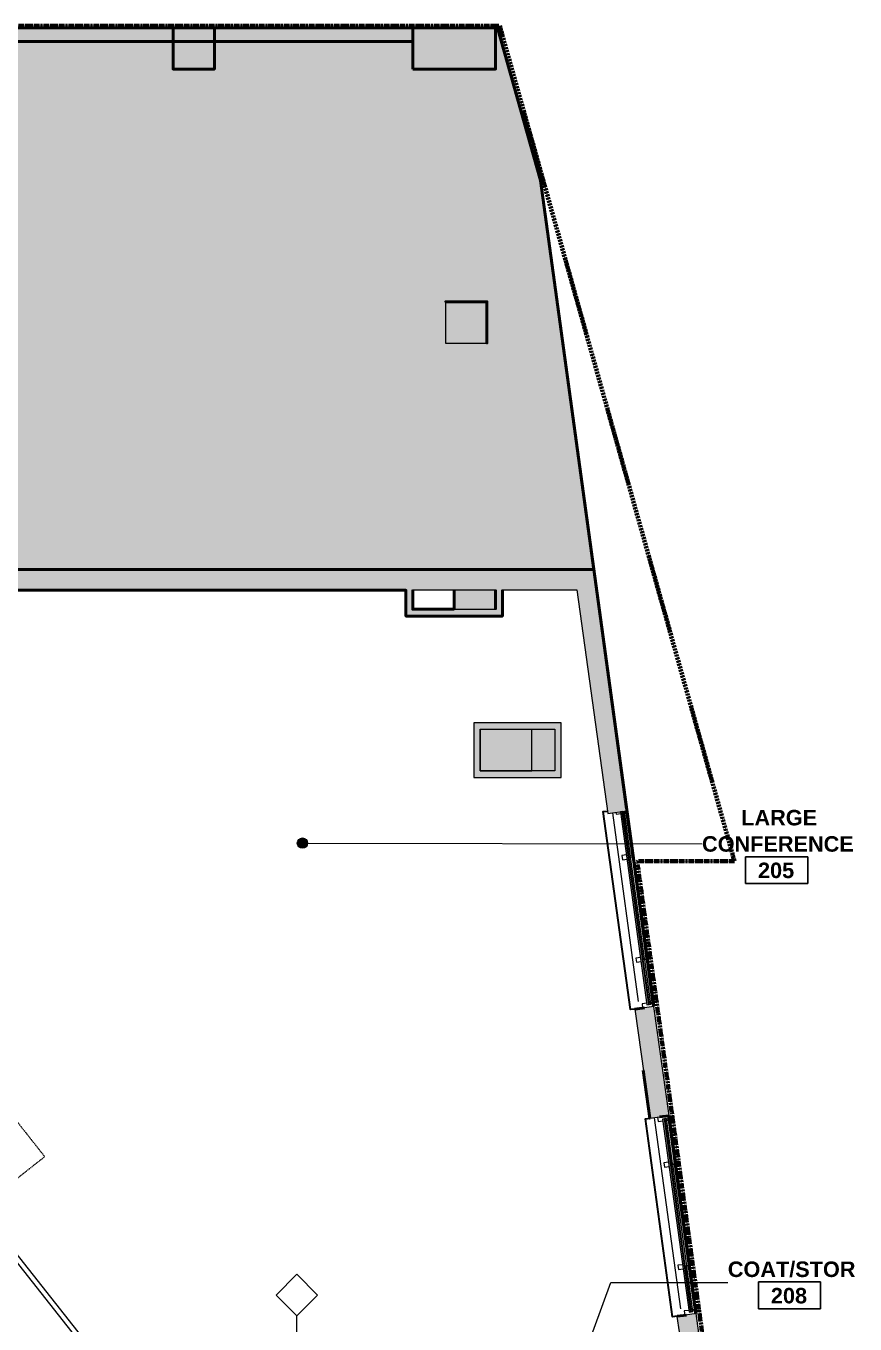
# Model space of a CAD drawing. Header units: inches. Extents: x 842 to 2283, y -57 to 1824.
# Drawn here: x 1731 to 2212, y 973 to 1726 of the extents above; entities that cross this region are included whole.
import ezdxf

# ---------------------------------------------------------------- set-up
doc = ezdxf.new("R2010")
doc.units = ezdxf.units.IN
doc.header["$MEASUREMENT"] = 0
doc.linetypes.add('Dash 1_32_', pattern=[0.0625, 0.03125, -0.03125])
doc.linetypes.add('IMPORT-Orbis_BB$0$TI_Grid_E957150$0$PROPERTY _2_', pattern=[1.546875, 1.3125, -0.046875, 0.046875, -0.046875, 0.046875, -0.046875])
for name, color, linetype, lineweight in [('A-AREA-IDEN', 2, 'Continuous', 9), ('A-DETL-GENF', 92, 'Continuous', 9), ('A-DETL-THIN', 151, 'Continuous', 9), ('A-DOOR', 31, 'Continuous', 13), ('A-GENM', 13, 'Dash 1_32_', 9), ('A-GLAZ-CURT', 52, 'Continuous', 9), ('A-WALL-IDEN', 211, 'Continuous', 9), ('A-WALL-PATT', 111, 'Continuous', 13), ('I-WALL', 2, 'Continuous', 13), ('Orbis - Background_dwg', 8, 'Continuous', 9), ('Orbis_AR$0$A-Wall-Exst', 7, 'Continuous', 9), ('Orbis_BB$0$A-Glaz-Assm', 10, 'Continuous', 20), ('Orbis_BB$0$A-Glaz-Assm-Blow', 250, 'Continuous', 13), ('Orbis_BB$0$A-Glaz-Assm-Glaz', 10, 'Continuous', 20), ('Orbis_BB$0$A-Wall-Exst', 7, 'Continuous', 9), ('Orbis_BB$0$TI_ARCH-02_E957150$0$A-Wall-Blow', 130, 'Continuous', 30), ('Orbis_BB$0$TI_Grid_E957150$0$C-Prop', 170, 'IMPORT-Orbis_BB$0$TI_Grid_E957150$0$PROPERTY _2_', 70), ('Orbis_BB$0$TI_Grid_E957150$0$S-02-COLS-CONC', 50, 'Continuous', 50), ('Orbis_BB$0$TI_Grid_E957150$0$S-02-COLS-CONC-PATT', 10, 'Continuous', 20), ('Orbis_BB$0$TI_Grid_E957150$0$S-04-COLS-CONC', 50, 'Continuous', 50), ('Orbis_BB$0$TI_Grid_E957150$0$S-05-COLS-CONC', 50, 'Continuous', 50), ('Orbis_BB$0$TI_Grid_E957150$0$S-05-COLS-CONC-PATT', 10, 'Continuous', 20), ('Orbis_BB$0$TI_Grid_E957150$0$S-06-COLS-CONC', 50, 'Continuous', 50), ('Orbis_BB$0$TI_Grid_E957150$0$S-07-COLS-CONC', 50, 'Continuous', 50), ('Orbis_BB$0$TI_Grid_E957150$0$S-08-COLS-CONC', 50, 'Continuous', 50), ('Orbis_BB$0$TI_Grid_E957150$0$S-09-COLS-CONC', 50, 'Continuous', 50), ('Orbis_BB$0$TI_Grid_E957150$0$S-11-COLS-CONC', 50, 'Continuous', 50), ('Orbis_BB$0$TI_Grid_E957150$0$S-12-COLS-CONC', 50, 'Continuous', 50), ('Orbis_BB$0$TI_Grid_E957150$0$S-12-COLS-CONC-PATT', 10, 'Continuous', 20), ('Orbis_BB$0$TI_Grid_E957150$0$S-P1-COLS-CONC', 50, 'Continuous', 50), ('Orbis_BB$0$TI_Grid_E957150$0$S-P1-COLS-CONC-PATT', 10, 'Continuous', 20), ('Orbis_BB$0$TI_Grid_E957150$0$S-P2-WALL-CONC', 50, 'Continuous', 50), ('Orbis_BB$0$TI_Grid_E957150$0$S-P4-COLS-CONC', 50, 'Continuous', 50), ('Orbis_BB$0$TI_Grid_E957150$0$S-P4-COLS-CONC-PATT', 10, 'Continuous', 20), ('S-COLS', 52, 'Continuous', 13)]:
    doc.layers.add(name, color=color, linetype=linetype, lineweight=lineweight)
doc.styles.add('Swis721 Lt BT_B', font='', dxfattribs={"height": 9})
doc.styles.get('Swis721 Lt BT_B').set_extended_font_data('Swis721 Lt BT', bold=True)

# ---------------------------------------------------------------- blocks, each defined once
blk = doc.blocks.new('Concrete-Rectangular-Column - 24 x 24-6914337-Level XX  CONSTRUCTION')
at = {"layer": 'S-COLS', "lineweight": 9}
blk.add_hatch(color=7, dxfattribs=at).paths.add_polyline_path([(-12, -12), (12, -12), (12, 12), (-12, 12)], flags=0)
at = {"layer": 'S-COLS', "color": 8, "lineweight": 20}
for p, q in [((12, 12), (-12, 12)), ((-12, 12), (-12, -12)), ((12, -12), (12, 12)), ((-12, -12), (12, -12))]:
    blk.add_line(p, q, dxfattribs=at)
blk = doc.blocks.new('Concrete-Rectangular-Column - 24 x 30-6914152-Level XX  CONSTRUCTION')
at = {"layer": 'S-COLS', "lineweight": 9}
blk.add_hatch(color=7, dxfattribs=at).paths.add_polyline_path([(12, -15), (12, 15), (-12, 15), (-12, -15)], flags=0)
at = {"layer": 'S-COLS', "color": 8, "lineweight": 20}
for p, q in [((12, 15), (-12, 15)), ((-12, 15), (-12, -15)), ((12, -15), (12, 15)), ((-12, -15), (12, -15))]:
    blk.add_line(p, q, dxfattribs=at)
blk = doc.blocks.new('Door - Glass Single - Full Rail - Long Handle-7309885-Level XX  CONSTRUCTION')
at = {"layer": 'A-DOOR', "lineweight": 20}
for p, q in [((18, -3), (18, -2)), ((18, -2), (54, -2)), ((54, -3), (18, -3)), ((54, -2), (54, -3))]:
    blk.add_line(p, q, dxfattribs=at)
at = {"layer": 'A-DOOR', "lineweight": 9}
blk.add_arc((18, -2), 36, 179.5, 0, dxfattribs=at)
at = {"layer": 'A-GENM'}
for p, q in [((-17.81, 49.31), (-29.81, 49.31)), ((-29.81, 1.5), (-29.81, 49.31)), ((-17.81, 49.31), (18, 49.31)), ((-17.81, 1.5), (-17.81, 49.31)), ((18, 1.5), (18, 49.31)), ((17.97, 1.5), (18, 1.5)), ((-35.81, -1.5), (-35.81, -61.31)), ((17.97, -1.5), (18, -1.5)), ((18, -1.5), (18, -61.31)), ((-35.81, -61.31), (18, -61.31))]:
    blk.add_line(p, q, dxfattribs=at)
blk = doc.blocks.new('System Panel - Glazed-7329273-Level XX  CONSTRUCTION')
at = {"layer": 'A-GLAZ-CURT'}
blk.add_hatch(color=7, dxfattribs=at).paths.add_polyline_path([(56.5, -1.75), (56.5, -0.75), (-56.5, -0.75), (-56.5, -1.75), (-29.36, -1.75)], flags=0)
at = {"layer": 'A-GLAZ-CURT', "color": 8, "lineweight": 20}
for p, q in [((56.5, -0.75), (-56.5, -0.75)), ((-56.5, -0.75), (-56.5, -1.75)), ((-56.5, -1.75), (56.5, -1.75)), ((56.5, -1.75), (56.5, -0.75))]:
    blk.add_line(p, q, dxfattribs=at)
blk = doc.blocks.new('Orbis - Background_dwg__U49-7347731-Level XX  CONSTRUCTION')
at = {"layer": 'Orbis_BB$0$TI_Grid_E957150$0$S-12-COLS-CONC-PATT', "lineweight": 50}
blk.add_hatch(color=50, dxfattribs=at).paths.add_polyline_path([(12702.79, 2114.1), (12702.79, 2123.71), (12731.66, 2123.71), (12731.66, 2123.79), (12702.79, 2123.79), (12702.79, 2114.1)], flags=0)
at = {"layer": 'Orbis_BB$0$TI_Grid_E957150$0$S-12-COLS-CONC'}
blk.add_line((12731.66, 2123.79), (12731.66, 2123.71), dxfattribs=at)
blk = doc.blocks.new('Orbis - Background_dwg__U52-7347734-Level XX  CONSTRUCTION')
at = {"layer": 'Orbis_BB$0$TI_Grid_E957150$0$S-12-COLS-CONC-PATT', "lineweight": 50}
blk.add_hatch(color=50, dxfattribs=at).paths.add_polyline_path([(12706.66, 2347.91), (12706.66, 2347.91), (12706.66, 2371.91), (12682.66, 2371.91), (12682.66, 2371.85), (12706.55, 2371.85), (12706.55, 2347.91)], flags=0)
at = {"layer": 'Orbis_BB$0$TI_Grid_E957150$0$S-12-COLS-CONC', "flags": 128}
for points in [[(12706.66, 2371.91), (12682.66, 2371.91), (12682.66, 2371.85)], [(12706.55, 2347.91), (12706.66, 2347.91), (12706.66, 2371.91)]]:
    blk.add_lwpolyline(points, dxfattribs=at)
blk = doc.blocks.new('Orbis - Background_dwg_Orbis_BB-7347761-Level XX  CONSTRUCTION')
at = {"layer": 'Orbis_BB$0$A-Wall-Exst'}
h = blk.add_hatch(color=256, dxfattribs=at)
h.paths.add_polyline_path([(12240.66, 2108.54), (12344.66, 2108.54), (12344.66, 2108.91), (12240.66, 2108.91), (12240.66, 2208.41), (12344.66, 2208.41), (12344.66, 2208.79), (12240.04, 2208.79), (12240.04, 2108.54), (12240.29, 2108.54)], flags=0)
h.paths.add_polyline_path([(12029.66, 2215.66), (12224.79, 2215.66), (12224.79, 2216.04), (12344.66, 2216.04), (12344.66, 2216.41), (12008.66, 2216.41), (12008.66, 2215.66), (12024.66, 2215.66)], flags=0)
h.paths.add_polyline_path([(12384.54, 2215.91), (12687.66, 2215.91), (12687.66, 2216.41), (12368.66, 2216.41), (12368.66, 2215.91), (12380.79, 2215.91)], flags=0)
h.paths.add_polyline_path([(11888.82, 2216.04), (11984.66, 2216.04), (11984.66, 2216.41), (11868.66, 2216.41), (11868.66, 2243.04), (11860.83, 2243.04), (11860.83, 2267.04), (11868.66, 2267.04), (11868.66, 2506.91), (11860.66, 2506.91), (11860.66, 2290.92), (11858.66, 2290.92), (11858.66, 2518.92), (11853.66, 2518.92), (11853.66, 2283.92), (11860.66, 2283.92), (11860.66, 2235.92), (11648.66, 2235.92), (11648.66, 2242.91), (11640.66, 2242.91), (11640.66, 2235.54), (11868.29, 2235.54), (11868.29, 2216.04), (11874.1, 2216.04)], flags=0)
h.paths.add_polyline_path([(12565.45, 2522.91), (12663.66, 2522.91), (12663.66, 2530.91), (12380.66, 2530.91), (12380.66, 2522.91), (12548.66, 2522.91)], flags=0)
h.paths.add_polyline_path([(12227.13, 2522.91), (12332.66, 2522.91), (12332.66, 2530.91), (12020.66, 2530.91), (12020.66, 2522.91), (12188.66, 2522.91)], flags=0)
h = blk.add_hatch(color=256, dxfattribs=at)
h.paths.add_polyline_path([(12825.64, 1719.65), (12825.73, 1719.67), (12823.48, 1735.4), (12825.43, 1721.14)], flags=0)
h.paths.add_polyline_path([(12822.75, 1740.71), (12822.78, 1740.71), (12822.75, 1740.75)], flags=0)
h.paths.add_polyline_path([(12801.21, 1897.99), (12801.3, 1898), (12797.38, 1925.91), (12800.49, 1903.21)], flags=0)
h.paths.add_polyline_path([(12787.64, 2077.81), (12787.68, 2077.81), (12768.69, 2216.41), (12711.66, 2216.41), (12711.66, 2215.91), (12768.73, 2215.91), (12787.64, 2077.81)], flags=0)
h.paths.add_polyline_path([(12228.66, 2096.91), (12372.66, 2096.91), (12372.66, 2097.29), (12228.66, 2097.29)], flags=0)
h.paths.add_polyline_path([(12368.66, 2102.54), (12372.66, 2102.54), (12372.66, 2128.91), (12368.66, 2128.91), (12368.66, 2127.21), (12371.6, 2127.21), (12371.6, 2103.21), (12368.66, 2103.21)], flags=0)
h.paths.add_polyline_path([(12352.66, 2130.91), (12352.79, 2130.91), (12352.79, 2191.85), (12352.66, 2191.85), (12352.66, 2169.47)], flags=0)
h.paths.add_polyline_path([(12356.66, 2130.91), (12356.66, 2188.41), (12356.54, 2188.41), (12356.54, 2130.91)], flags=0)
h.paths.add_polyline_path([(12384.54, 2188.41), (12384.66, 2188.41), (12384.66, 2204.41), (12659.66, 2204.41), (12659.66, 2189.41), (12715.66, 2189.41), (12715.66, 2204.66), (12715.54, 2204.66), (12715.49, 2189.54), (12659.79, 2189.54), (12659.79, 2204.66), (12384.54, 2204.66), (12384.54, 2188.41), (12380.79, 2188.41)], flags=0)
h.paths.add_polyline_path([(12001.66, 2189.41), (12024.66, 2189.41), (12024.66, 2189.54), (12020.79, 2189.54), (12020.79, 2189.41), (12001.66, 2189.41)], flags=0)
h.paths.add_polyline_path([(11984.66, 2189.41), (11997.66, 2189.41), (11997.66, 2189.54), (11968.79, 2189.54), (11968.79, 2204.79), (11862.17, 2204.79), (11862.17, 2204.41), (11968.66, 2204.41), (11968.66, 2189.41), (11973.4, 2189.41)], flags=0)
h.paths.add_polyline_path([(12372.83, 2192.16), (12380.79, 2192.16), (12380.79, 2204.66), (12380.66, 2204.66), (12380.66, 2192.41), (12368.66, 2192.41), (12368.66, 2192.16)], flags=0)
h.paths.add_polyline_path([(12663.54, 2193.29), (12687.66, 2193.29), (12687.66, 2193.41), (12663.66, 2193.41), (12663.66, 2204.66), (12663.54, 2204.66), (12663.54, 2193.29)], flags=0)
h.paths.add_polyline_path([(12711.66, 2193.29), (12711.79, 2193.29), (12711.79, 2204.66), (12711.66, 2204.66), (12711.66, 2193.41)], flags=0)
h.paths.add_polyline_path([(11974.14, 2193.29), (11984.66, 2193.29), (11984.66, 2193.41), (11972.66, 2193.41), (11972.66, 2204.79), (11972.54, 2204.79), (11972.54, 2193.29), (11973.4, 2193.29)], flags=0)
h.paths.add_polyline_path([(11859.17, 2204.41), (11859.17, 2204.79), (11857.04, 2204.79), (11857.04, 2204.41)], flags=0)
h.paths.add_polyline_path([(11645.35, 2223.92), (11648.79, 2223.92), (11648.79, 2224.29), (11640.58, 2224.29), (11640.58, 2223.92), (11640.66, 2223.92)], flags=0)
h.paths.add_polyline_path([(11636.66, 2223.92), (11636.83, 2223.92), (11636.83, 2224.29), (11636.66, 2224.29)], flags=0)
h.paths.add_polyline_path([(11636.83, 2235.54), (11636.84, 2239.09), (11640.58, 2239.09), (11640.58, 2235.54), (11640.66, 2235.54), (11640.66, 2242.91), (11624.66, 2242.91), (11624.66, 2244.31), (11622.05, 2244.31), (11622.05, 2274.31), (11624.66, 2274.31), (11624.66, 2274.91), (11640.66, 2274.91), (11640.66, 2284.42), (11636.66, 2284.42), (11636.66, 2278.91), (11620.66, 2278.91), (11620.66, 2238.91), (11636.66, 2238.91), (11636.66, 2235.54)], flags=0)
blk.add_hatch(color=256, dxfattribs=at).paths.add_polyline_path([(12702.79, 2099.54), (12746.04, 2099.54), (12746.04, 2123.79), (12731.66, 2123.79), (12731.66, 2123.71), (12732.79, 2123.71), (12732.79, 2099.71), (12702.79, 2099.71), (12702.79, 2100.91)], flags=0)
at = {"layer": 'Orbis_BB$0$TI_Grid_E957150$0$S-02-COLS-CONC-PATT', "lineweight": 9}
blk.add_hatch(color=7, dxfattribs=at).paths.add_polyline_path([(12706.55, 2506.91), (12711.66, 2506.91), (12711.66, 2530.91), (12663.66, 2530.91), (12663.66, 2506.91), (12682.55, 2506.91)], flags=0)
at = {"layer": 'Orbis_BB$0$TI_Grid_E957150$0$S-05-COLS-CONC-PATT', "lineweight": 9}
blk.add_hatch(color=7, dxfattribs=at).paths.add_polyline_path([(12682.66, 2371.85), (12682.66, 2371.85), (12682.66, 2371.91)], flags=0)
at = {"layer": 'Orbis_BB$0$TI_Grid_E957150$0$S-P1-COLS-CONC-PATT', "lineweight": 9}
h = blk.add_hatch(color=7, dxfattribs=at)
h.paths.add_polyline_path([(12695.83, 2193.29), (12711.66, 2193.29), (12711.66, 2204.66), (12687.66, 2204.66), (12687.66, 2193.29)], flags=0)
h.paths.add_polyline_path([(12711.66, 2215.91), (12711.66, 2216.41), (12687.66, 2216.41), (12687.66, 2215.91)], flags=0)
at = {"layer": 'Orbis_BB$0$TI_Grid_E957150$0$S-P4-COLS-CONC-PATT', "lineweight": 9}
for points in [[(12380.66, 2518.92), (12524.66, 2518.92), (12524.66, 2522.91), (12380.66, 2522.91)], [(12524.66, 2506.91), (12548.66, 2506.91), (12548.66, 2522.91), (12524.66, 2522.91), (12524.66, 2518.91)], [(12591.93, 2518.91), (12591.93, 2522.91), (12548.66, 2522.91), (12548.66, 2518.91), (12565.45, 2518.91)], [(12663.66, 2518.91), (12663.66, 2522.91), (12591.93, 2522.91), (12591.93, 2518.91), (12655.68, 2518.91)]]:
    blk.add_hatch(color=7, dxfattribs=at).paths.add_polyline_path(points, flags=0)
at = {"layer": 'Orbis_BB$0$A-Glaz-Assm'}
for p, q in [((12787.59, 2050.8), (12784.87, 2050.43)), ((12795.73, 1991.36), (12793.01, 1990.98)), ((12796.98, 1962), (12797.97, 1962.14)), ((12812.02, 1872.47), (12809.3, 1872.09)), ((12820.16, 1813.02), (12817.44, 1812.65)), ((12821.41, 1783.67), (12822.4, 1783.81))]:
    blk.add_line(p, q, dxfattribs=at)
at = {"layer": 'Orbis_BB$0$A-Glaz-Assm', "flags": 128}
for points in [[(12781.44, 2075.45), (12781.58, 2074.45), (12784.3, 2074.83)], [(12785.29, 2074.96), (12785.54, 2075), (12785.4, 2075.99)], [(12786.39, 2076.12), (12786.53, 2075.13), (12787.52, 2075.27), (12787.38, 2076.26)], [(12784.87, 2050.43), (12785.21, 2047.95), (12787.93, 2048.33)], [(12788.92, 2048.46), (12789.17, 2048.5), (12789.03, 2049.49), (12791.01, 2049.76), (12790.95, 2050.25), (12788.97, 2049.98), (12788.83, 2050.97), (12788.58, 2050.94)], [(12793.01, 1990.98), (12793.35, 1988.51), (12796.07, 1988.88)], [(12797.06, 1989.02), (12797.31, 1989.05), (12797.18, 1990.04), (12799.16, 1990.31), (12799.09, 1990.81), (12797.11, 1990.54), (12796.97, 1991.53), (12796.72, 1991.49)], [(12799.36, 1964.85), (12796.64, 1964.48), (12796.98, 1962)], [(12802.92, 1962.84), (12802.58, 1965.3), (12801.59, 1965.16), (12801.73, 1964.17), (12800.74, 1964.03), (12800.6, 1965.02), (12800.36, 1964.99)], [(12805.67, 1898.59), (12806, 1896.12), (12808.73, 1896.49)], [(12809.72, 1896.63), (12809.97, 1896.66), (12809.83, 1897.65), (12810.82, 1897.79), (12810.96, 1896.8), (12811.95, 1896.93), (12811.61, 1899.41), (12806.77, 1898.75)], [(12809.3, 1872.09), (12809.63, 1869.62), (12812.36, 1869.99)], [(12813.35, 1870.13), (12813.6, 1870.16), (12813.46, 1871.15), (12815.44, 1871.42), (12815.38, 1871.92), (12813.39, 1871.65), (12813.26, 1872.64), (12813.01, 1872.6)], [(12817.44, 1812.65), (12817.78, 1810.17), (12820.5, 1810.55)], [(12821.49, 1810.68), (12821.74, 1810.72), (12821.6, 1811.71), (12823.59, 1811.98), (12823.52, 1812.47), (12821.54, 1812.2), (12821.4, 1813.19), (12821.15, 1813.16)], [(12823.79, 1786.52), (12821.07, 1786.15), (12821.41, 1783.67)], [(12827.35, 1784.5), (12827.01, 1786.96), (12826.02, 1786.83), (12826.16, 1785.83), (12825.17, 1785.7), (12825.03, 1786.69), (12824.78, 1786.66)]]:
    blk.add_lwpolyline(points, dxfattribs=at)
at = {"layer": 'Orbis_BB$0$A-Glaz-Assm-Blow'}
for p, q in [((12779.46, 2075.17), (12794.45, 1965.7)), ((12790.95, 2050.25), (12787.52, 2075.27)), ((12799.09, 1990.81), (12791.01, 2049.76)), ((12802.58, 1965.3), (12799.16, 1990.31)), ((12803.68, 1898.31), (12818.88, 1787.36)), ((12815.38, 1871.92), (12811.95, 1896.93)), ((12823.52, 1812.47), (12815.44, 1871.42)), ((12827.01, 1786.96), (12823.59, 1811.98))]:
    blk.add_line(p, q, dxfattribs=at)
at = {"layer": 'Orbis_BB$0$A-Glaz-Assm-Glaz', "flags": 128}
blk.add_lwpolyline([(12785.4, 2075.99), (12788.97, 2049.98), (12789.96, 2050.12), (12786.39, 2076.12)], dxfattribs=at)
for points in [[(12789.03, 2049.49), (12797.11, 1990.54), (12798.1, 1990.67), (12790.02, 2049.62)], [(12797.18, 1990.04), (12800.74, 1964.03), (12801.73, 1964.17), (12798.17, 1990.18)], [(12809.83, 1897.65), (12813.39, 1871.65), (12814.38, 1871.78), (12810.82, 1897.79)], [(12813.46, 1871.15), (12821.54, 1812.2), (12822.53, 1812.34), (12814.45, 1871.29)], [(12821.6, 1811.71), (12825.17, 1785.7), (12826.16, 1785.83), (12822.6, 1811.84)]]:
    blk.add_lwpolyline(points, close=True, dxfattribs=at)
at = {"layer": 'Orbis_BB$0$A-Wall-Exst', "color": 50, "lineweight": 50}
for p, q in [((12573.66, 2204.41), (12569.66, 2204.41)), ((12711.66, 2204.66), (12711.66, 2193.29)), ((12797.97, 1962.14), (12792.52, 1961.39)), ((12806.77, 1898.75), (12812.1, 1899.48)), ((12822.4, 1783.81), (12816.95, 1783.06))]:
    blk.add_line(p, q, dxfattribs=at)
at = {"layer": 'Orbis_BB$0$A-Wall-Exst', "color": 50, "lineweight": 50, "flags": 128}
blk.add_lwpolyline([(12380.66, 2530.91), (12380.66, 2522.91), (12663.66, 2522.91), (12663.66, 2530.91)], close=True, dxfattribs=at)
for points in [[(12687.66, 2215.91), (12687.66, 2216.41), (12368.66, 2216.41)], [(12787.68, 2077.81), (12768.69, 2216.41), (12715.66, 2216.41), (12711.66, 2216.41), (12711.66, 2215.91)], [(12376.58, 2188.41), (12384.66, 2188.41), (12384.66, 2204.41), (12659.66, 2204.41), (12659.66, 2189.41), (12687.66, 2189.41), (12715.66, 2189.41), (12715.66, 2204.66)], [(12687.66, 2193.29), (12687.66, 2193.41), (12663.66, 2193.41), (12663.66, 2204.66)], [(12797.38, 1925.91), (12801.21, 1897.99), (12801.3, 1898)]]:
    blk.add_lwpolyline(points, dxfattribs=at)
at = {"layer": 'Orbis_BB$0$TI_ARCH-02_E957150$0$A-Wall-Blow'}
for p, q in [((12803.42, 1962.91), (12783.22, 2110.37)), ((12827.85, 1784.57), (12812.1, 1899.5))]:
    blk.add_line(p, q, dxfattribs=at)
at = {"layer": 'Orbis_BB$0$TI_ARCH-02_E957150$0$A-Wall-Blow', "flags": 128}
for points in [[(12792.52, 1961.39), (12789.92, 1961.04), (12774.18, 2075.96), (12776.5, 2076.28)], [(12816.95, 1783.06), (12814.35, 1782.7), (12798.61, 1897.63), (12801.21, 1897.99)]]:
    blk.add_lwpolyline(points, dxfattribs=at)
at = {"layer": 'Orbis_BB$0$TI_Grid_E957150$0$C-Prop', "flags": 128}
for points in [[(11550.5, 2531.92), (12714.12, 2531.92), (12850.26, 2047.16)], [(12850.26, 2047.16), (12794.32, 2047.16), (12793.88, 2046.62), (12888.38, 1360.4), (12888.38, 796.17), (11550.5, 796.17)]]:
    blk.add_lwpolyline(points, dxfattribs=at)
at = {"layer": 'Orbis_BB$0$TI_Grid_E957150$0$S-02-COLS-CONC'}
for p, q in [((12687.66, 2193.29), (12687.66, 2204.66)), ((12711.66, 2204.66), (12711.66, 2193.29)), ((12731.66, 2123.71), (12731.66, 2123.79))]:
    blk.add_line(p, q, dxfattribs=at)
at = {"layer": 'Orbis_BB$0$TI_Grid_E957150$0$S-02-COLS-CONC', "flags": 128}
blk.add_lwpolyline([(12663.66, 2506.91), (12663.66, 2530.91), (12711.66, 2530.91), (12711.66, 2506.91)], close=True, dxfattribs=at)
blk.add_lwpolyline([(12687.66, 2215.91), (12687.66, 2216.41), (12711.66, 2216.41), (12711.66, 2215.91)], dxfattribs=at)
at = {"layer": 'Orbis_BB$0$TI_Grid_E957150$0$S-04-COLS-CONC'}
blk.add_line((12731.66, 2123.71), (12731.66, 2123.79), dxfattribs=at)
at = {"layer": 'Orbis_BB$0$TI_Grid_E957150$0$S-04-COLS-CONC', "flags": 128}
for points in [[(12706.66, 2371.91), (12682.66, 2371.91), (12682.66, 2371.85)], [(12706.55, 2347.91), (12706.66, 2347.91), (12706.66, 2371.91)]]:
    blk.add_lwpolyline(points, dxfattribs=at)
at = {"layer": 'Orbis_BB$0$TI_Grid_E957150$0$S-05-COLS-CONC'}
for p, q in [((12706.66, 2347.91), (12706.55, 2347.91)), ((12731.66, 2123.79), (12731.66, 2123.71))]:
    blk.add_line(p, q, dxfattribs=at)
at = {"layer": 'Orbis_BB$0$TI_Grid_E957150$0$S-05-COLS-CONC', "flags": 128}
blk.add_lwpolyline([(12682.66, 2371.85), (12682.66, 2371.91), (12706.66, 2371.91), (12706.66, 2347.91)], dxfattribs=at)
at = {"layer": 'Orbis_BB$0$TI_Grid_E957150$0$S-06-COLS-CONC'}
blk.add_line((12731.66, 2123.71), (12731.66, 2123.79), dxfattribs=at)
at = {"layer": 'Orbis_BB$0$TI_Grid_E957150$0$S-06-COLS-CONC', "flags": 128}
for points in [[(12706.66, 2371.91), (12682.66, 2371.91), (12682.66, 2371.85)], [(12706.55, 2347.91), (12706.66, 2347.91), (12706.66, 2371.91)]]:
    blk.add_lwpolyline(points, dxfattribs=at)
at = {"layer": 'Orbis_BB$0$TI_Grid_E957150$0$S-07-COLS-CONC'}
for p, q in [((12706.66, 2347.91), (12706.55, 2347.91)), ((12731.66, 2123.79), (12731.66, 2123.71))]:
    blk.add_line(p, q, dxfattribs=at)
at = {"layer": 'Orbis_BB$0$TI_Grid_E957150$0$S-07-COLS-CONC', "flags": 128}
blk.add_lwpolyline([(12682.66, 2371.85), (12682.66, 2371.91), (12706.66, 2371.91), (12706.66, 2347.91)], dxfattribs=at)
at = {"layer": 'Orbis_BB$0$TI_Grid_E957150$0$S-08-COLS-CONC'}
blk.add_line((12731.66, 2123.71), (12731.66, 2123.79), dxfattribs=at)
at = {"layer": 'Orbis_BB$0$TI_Grid_E957150$0$S-08-COLS-CONC', "flags": 128}
for points in [[(12706.66, 2371.91), (12682.66, 2371.91), (12682.66, 2371.85)], [(12706.55, 2347.91), (12706.66, 2347.91), (12706.66, 2371.91)]]:
    blk.add_lwpolyline(points, dxfattribs=at)
at = {"layer": 'Orbis_BB$0$TI_Grid_E957150$0$S-09-COLS-CONC'}
for p, q in [((12706.66, 2347.91), (12706.55, 2347.91)), ((12731.66, 2123.79), (12731.66, 2123.71))]:
    blk.add_line(p, q, dxfattribs=at)
at = {"layer": 'Orbis_BB$0$TI_Grid_E957150$0$S-09-COLS-CONC', "flags": 128}
blk.add_lwpolyline([(12682.66, 2371.85), (12682.66, 2371.91), (12706.66, 2371.91), (12706.66, 2347.91)], dxfattribs=at)
at = {"layer": 'Orbis_BB$0$TI_Grid_E957150$0$S-11-COLS-CONC'}
blk.add_line((12731.66, 2123.79), (12731.66, 2123.71), dxfattribs=at)
at = {"layer": 'Orbis_BB$0$TI_Grid_E957150$0$S-11-COLS-CONC', "flags": 128}
for points in [[(12706.66, 2371.91), (12682.66, 2371.91), (12682.66, 2371.85)], [(12706.55, 2347.91), (12706.66, 2347.91), (12706.66, 2371.91)]]:
    blk.add_lwpolyline(points, dxfattribs=at)
at = {"layer": 'Orbis_BB$0$TI_Grid_E957150$0$S-P1-COLS-CONC'}
for p, q in [((12687.66, 2193.29), (12687.66, 2204.66)), ((12711.66, 2204.66), (12711.66, 2193.29)), ((12731.66, 2123.71), (12731.66, 2123.79))]:
    blk.add_line(p, q, dxfattribs=at)
at = {"layer": 'Orbis_BB$0$TI_Grid_E957150$0$S-P1-COLS-CONC', "flags": 128}
for points in [[(12548.66, 2530.91), (12524.66, 2530.91), (12524.66, 2506.91), (12548.66, 2506.91)], [(12663.66, 2506.91), (12663.66, 2530.91), (12711.66, 2530.91), (12711.66, 2506.91)]]:
    blk.add_lwpolyline(points, close=True, dxfattribs=at)
blk.add_lwpolyline([(12687.66, 2215.91), (12687.66, 2216.41), (12711.66, 2216.41), (12711.66, 2215.91)], dxfattribs=at)
at = {"layer": 'Orbis_BB$0$TI_Grid_E957150$0$S-P2-WALL-CONC'}
blk.add_line((12812.1, 1899.5), (12827.85, 1784.57), dxfattribs=at)
at = {"layer": 'Orbis_BB$0$TI_Grid_E957150$0$S-P2-WALL-CONC', "flags": 128}
blk.add_lwpolyline([(11550.5, 2530.91), (12712.85, 2530.91), (12737.76, 2442.19), (12803.42, 1962.91)], dxfattribs=at)
at = {"layer": 'Orbis_BB$0$TI_Grid_E957150$0$S-P4-COLS-CONC'}
for p, q in [((12711.66, 2215.91), (12711.66, 2216.41)), ((12687.66, 2204.66), (12687.66, 2193.29)), ((12711.66, 2193.29), (12711.66, 2204.66)), ((12731.66, 2123.79), (12731.66, 2123.71))]:
    blk.add_line(p, q, dxfattribs=at)
at = {"layer": 'Orbis_BB$0$TI_Grid_E957150$0$S-P4-COLS-CONC', "flags": 128}
for points in [[(12548.66, 2506.91), (12524.66, 2506.91), (12524.66, 2530.91), (12548.66, 2530.91)], [(12663.66, 2506.91), (12663.66, 2530.91), (12711.66, 2530.91), (12711.66, 2506.91)]]:
    blk.add_lwpolyline(points, close=True, dxfattribs=at)
blk.add_lwpolyline([(12711.66, 2216.41), (12687.66, 2216.41), (12687.66, 2215.91)], dxfattribs=at)
for name in ['Orbis - Background_dwg__U52-7347734-Level XX  CONSTRUCTION', 'Orbis - Background_dwg__U49-7347731-Level XX  CONSTRUCTION']:
    blk.add_blockref(name, (0, 0))
blk = doc.blocks.new('Orbis - Background_dwg-7329766-Level XX  CONSTRUCTION')
at = {"layer": 'Orbis_AR$0$A-Wall-Exst', "color": 50, "lineweight": 50}
blk.add_line((1865.37, 1398.47), (1861.37, 1398.47), dxfattribs=at)
blk.add_blockref('Orbis - Background_dwg_Orbis_BB-7347761-Level XX  CONSTRUCTION', (-10708.29, -805.94))
blk = doc.blocks.new('Room Tag - Room Name and Number-3379422-Level XX  CONSTRUCTION')
at = {"layer": 'A-AREA-IDEN'}
for p, q in [((-0.1881, -0.1636), (-0.1881, -0.0018)), ((-0.1881, -0.0018), (0.1869, -0.0018)), ((0.1869, -0.0018), (-0.1881, -0.0018)), ((-0.1881, -0.0018), (-0.1881, -0.1636)), ((0.1869, -0.0018), (0.1869, -0.1636)), ((0.1869, -0.1636), (0.1869, -0.0018)), ((0.1869, -0.1636), (-0.1881, -0.1636)), ((-0.1881, -0.1636), (0.1869, -0.1636))]:
    blk.add_line(p, q, dxfattribs=at)
blk = doc.blocks.new('Wall Tag - 1_4_-62626-Level XX  CONSTRUCTION')
at = {"layer": 'A-WALL-IDEN'}
for p, q in [((-0.125, 0), (0, 0.125)), ((0, 0.125), (0.125, 0)), ((-0.125, 0), (0, -0.125)), ((0, -0.125), (0.125, 0))]:
    blk.add_line(p, q, dxfattribs=at)

msp = doc.modelspace()

# ---------------------------------------------------------------- hatches: boundary and pattern name
at = {"layer": 'A-AREA-IDEN'}
h = msp.add_hatch(color=256, dxfattribs=at)
edge = h.paths.add_edge_path(flags=0)
edge.add_arc((1891.41, 1251.73), 3, 0, 360)
at = {"layer": 'A-DETL-GENF'}
h = msp.add_hatch(color=9, dxfattribs=at)
h.paths.add_polyline_path([(1688, -9.77), (2180.09, -9.77), (2180.09, 282.04), (2178.37, 282.04), (2178.37, 269.98), (2160.37, 269.98), (2160.37, 281.98), (2145.5, 281.98), (2145.5, 222.1), (2148.37, 222.1), (2148.37, 48.98), (1645.98, 48.98), (1645.98, 56.98), (1645.87, 56.98), (1645.87, 67.98), (1645.98, 67.98), (1645.98, 68.19), (1645.71, 68.23), (1643.24, 68.89), (1642.84, 69.08), (1642.63, 69.12), (1642.36, 69.3), (1640.87, 69.99), (1639.47, 70.98), (1636.37, 70.98), (1636.37, 74.07), (1635.38, 75.48), (1634.68, 76.98), (1634.51, 77.24), (1634.47, 77.43), (1634.27, 77.85), (1633.6, 80.38), (1633.38, 83.07), (1633.6, 85.59), (1634.27, 88.11), (1635.38, 90.48), (1636.37, 91.9), (1636.37, 94.98), (1639.44, 94.98), (1640.87, 95.97), (1643.24, 97.08), (1645.98, 97.86), (1645.98, 97.98), (1645.87, 97.98), (1645.87, 207.29), (1645.98, 207.29), (1645.98, 208.97), (1636.37, 208.97), (1636.37, 239.19), (1645.87, 239.19), (1645.87, 593.98), (1179.62, 593.98), (1179.62, 528.98), (842.21, 528.98), (842.21, -9.77), (1603.42, -9.77)], flags=0)
h.paths.add_polyline_path([(1439.37, 58.98), (1435.75, 59.1), (1357.37, 59.1), (1357.37, 54.98), (1402.37, 54.98), (1402.37, 58.98), (1435.75, 58.98)], flags=0)
h.paths.add_polyline_path([(1350.37, 47.98), (1350.37, 122.98), (1361, 122.98), (1361, 62.73), (1439.37, 62.73), (1439.37, 51.98), (1409.37, 51.98), (1409.37, 47.98), (1357.37, 47.98)], flags=0)
h.paths.add_polyline_path([(928.37, 67.98), (928.24, 68), (925.84, 68.21), (923.32, 68.89), (922.97, 69.05), (922.63, 69.12), (922.17, 69.42), (920.95, 69.99), (919.55, 70.98), (916.37, 70.98), (916.37, 74.18), (915.46, 75.48), (914.94, 76.59), (914.49, 77.34), (914.35, 77.85), (913.68, 80.38), (913.45, 82.58), (913.39, 83.07), (913.51, 83.68), (913.68, 85.59), (914.51, 88.72), (914.92, 89.32), (915.46, 90.48), (916.37, 91.79), (916.37, 94.98), (919.52, 94.98), (920.95, 95.97), (922.25, 96.58), (922.63, 96.83), (922.91, 96.89), (923.32, 97.08), (925.84, 97.76), (928.54, 97.98), (931.05, 97.76), (933.58, 97.08), (935.95, 95.97), (937.37, 94.98), (940.37, 94.98), (940.37, 92.01), (941.44, 90.48), (942.54, 88.11), (943.22, 85.59), (943.45, 82.98), (943.22, 80.38), (942.54, 77.85), (941.44, 75.48), (940.37, 73.96), (940.37, 70.98), (937.35, 70.98), (935.95, 69.99), (933.58, 68.89), (931.05, 68.21), (928.41, 67.98)], flags=0)
h.paths.add_polyline_path([(1288.37, 67.98), (1288.3, 67.99), (1285.77, 68.21), (1283.24, 68.89), (1282.84, 69.08), (1282.63, 69.12), (1282.36, 69.3), (1280.87, 69.99), (1279.47, 70.98), (1276.37, 70.98), (1276.37, 74.07), (1275.38, 75.48), (1274.68, 76.98), (1274.51, 77.24), (1274.47, 77.43), (1274.27, 77.85), (1273.6, 80.38), (1273.38, 83.07), (1273.6, 85.59), (1274.27, 88.11), (1275.38, 90.48), (1276.37, 91.9), (1276.37, 94.98), (1279.44, 94.98), (1280.87, 95.97), (1283.24, 97.08), (1285.77, 97.76), (1288.46, 97.98), (1290.97, 97.76), (1293.5, 97.08), (1295.87, 95.97), (1297.3, 94.98), (1300.37, 94.98), (1300.37, 91.9), (1301.36, 90.48), (1302.47, 88.11), (1303.14, 85.59), (1303.37, 82.97), (1303.14, 80.38), (1302.47, 77.85), (1302.27, 77.43), (1302.23, 77.24), (1302.06, 76.98), (1301.36, 75.48), (1300.37, 74.07), (1300.37, 70.98), (1297.27, 70.98), (1295.87, 69.99), (1294.38, 69.3), (1294.11, 69.12), (1293.9, 69.08), (1293.5, 68.89), (1290.97, 68.21), (1288.41, 67.98)], flags=0)
h.paths.add_polyline_path([(940.37, 208.97), (916.37, 208.97), (916.37, 209.19), (916.15, 209.19), (916.15, 239.19), (940.15, 239.19), (940.15, 238.97), (940.37, 238.97), (940.37, 214.97)], flags=0)
h.paths.add_polyline_path([(1288.06, 208.97), (1276.37, 208.97), (1276.37, 239.19), (1300.37, 239.19), (1300.37, 208.97)], flags=0)
h.paths.add_polyline_path([(842.21, 593.97), (935.62, 593.98), (935.62, 598.98), (937.62, 598.98), (937.62, 740.22), (867.12, 740.22), (867.12, 647.48), (844.25, 647.48), (844.25, 623.98), (893.25, 623.98), (893.25, 598.98), (895.62, 598.98), (895.62, 593.98), (888.25, 593.98), (888.25, 612.48), (844.25, 612.48), (844.25, 593.98), (842.21, 593.98)], flags=0)
h.paths.add_polyline_path([(1247.87, 596.98), (1247.87, 605.72), (1209.87, 605.72), (1209.87, 596.98)], flags=0)
h.paths.add_polyline_path([(972.87, 596.98), (1010.87, 596.98), (1010.87, 605.72), (972.87, 605.72)], flags=0)
h.paths.add_polyline_path([(1283.12, 598.98), (1389.12, 598.98), (1389.12, 706.97), (1380.37, 706.97), (1380.37, 736.97), (1390.37, 736.97), (1390.37, 820.98), (1388.37, 820.98), (1388.37, 825.98), (1390.37, 825.98), (1390.37, 913.99), (1377.37, 913.99), (1377.37, 951.98), (1290.37, 951.98), (1290.37, 913.99), (1277.37, 913.99), (1277.37, 891.98), (1272.12, 891.98), (1272.12, 934.97), (1179.87, 934.97), (1179.87, 891.98), (1167.87, 891.98), (1167.87, 845.98), (1179.87, 845.98), (1179.87, 787.98), (1167.87, 787.98), (1167.87, 741.98), (1179.87, 741.98), (1179.87, 683.98), (1167.87, 683.98), (1167.87, 637.98), (1179.87, 637.98), (1179.87, 610.97), (1277.87, 610.97), (1277.87, 820.73), (1272.12, 820.73), (1272.12, 845.98), (1277.37, 845.98), (1277.37, 825.98), (1348.37, 825.98), (1348.37, 820.98), (1283.12, 820.98), (1283.12, 605.05)], flags=0)
h.paths.add_polyline_path([(1497.62, 598.98), (1636.37, 598.98), (1636.37, 626.3), (1660.37, 626.3), (1660.37, 598.98), (1669.37, 598.98), (1669.37, 946.98), (1553.37, 946.98), (1553.37, 951.98), (1513.37, 951.98), (1513.37, 946.98), (1506.37, 946.97), (1506.37, 916.97), (1496.37, 916.97), (1496.37, 736.97), (1506.37, 736.97), (1506.37, 706.97), (1497.62, 706.97), (1497.62, 599.23)], flags=0)
h.paths.add_polyline_path([(1488.37, 599.23), (1492.37, 599.23), (1492.37, 701.72), (1394.37, 701.72), (1394.37, 599.23), (1488.3, 599.23)], flags=0)
h.paths.add_polyline_path([(1010.87, 610.97), (1040.87, 610.97), (1040.87, 637.98), (1052.87, 637.98), (1052.87, 683.98), (1040.87, 683.98), (1040.87, 741.98), (1052.87, 741.98), (1052.87, 787.98), (1040.87, 787.98), (1040.87, 845.98), (1052.87, 845.98), (1052.87, 891.98), (1040.87, 891.98), (1040.87, 918.98), (942.87, 918.98), (942.87, 610.97), (972.87, 610.97)], flags=0)
h.paths.add_polyline_path([(844.25, 616.48), (888.25, 616.48), (888.25, 619.98), (844.25, 619.98)], flags=0)
h.paths.add_polyline_path([(842.21, 652.48), (862.12, 652.48), (862.12, 745.22), (891.62, 745.22), (891.62, 840.22), (857.37, 840.22), (857.37, 845.22), (919.37, 845.22), (919.37, 947.22), (842.21, 947.22), (842.21, 671.78)], flags=0)
h.paths.add_polyline_path([(1488.37, 706.97), (1492.37, 706.97), (1492.37, 730.73), (1394.37, 730.73), (1394.37, 706.97), (1459.04, 706.97)], flags=0)
h.paths.add_polyline_path([(1451.16, 735.98), (1490.37, 735.98), (1490.37, 945.98), (1488.37, 945.98), (1488.37, 951.98), (1448.37, 951.98), (1448.37, 945.98), (1396.37, 945.98), (1396.37, 735.98), (1434.26, 735.98)], flags=0)
h.paths.add_polyline_path([(896.62, 745.22), (898.37, 745.22), (898.37, 840.22), (896.62, 840.22), (896.62, 745.47)], flags=0)
h.paths.add_polyline_path([(903.62, 745.47), (937.62, 745.47), (937.62, 839.97), (903.62, 839.97), (903.62, 823.79)], flags=0)
h.paths.add_polyline_path([(934.14, 845.22), (937.62, 845.22), (937.62, 924.23), (1040.87, 924.23), (1040.87, 934.97), (1010.87, 934.97), (1010.87, 949.22), (972.87, 949.22), (972.87, 934.97), (942.87, 934.97), (942.87, 949.22), (923.37, 949.22), (923.37, 845.22)], flags=0)
h.paths.add_polyline_path([(1645.98, 916.97), (1636.37, 916.97), (1636.37, 946.97), (1660.37, 946.97), (1660.37, 916.97)], flags=0)
h.paths.add_polyline_path([(1277.37, 916.99), (1287.37, 916.99), (1287.37, 948.98), (1277.87, 948.98), (1277.87, 934.97), (1277.37, 934.97), (1277.37, 926.99)], flags=0)
h.paths.add_polyline_path([(1247.87, 940.23), (1247.87, 948.98), (1209.87, 948.98), (1209.87, 940.23)], flags=0)
h.paths.add_polyline_path([(1380.37, 946.99), (1394.37, 946.99), (1394.37, 948.98), (1380.37, 948.98)], flags=0)
h.paths.add_polyline_path([(1057.88, 1041.22), (1150.88, 1041.22), (1150.88, 1213.6), (932.37, 1213.6), (932.37, 1120.66), (933.12, 1120.66), (933.12, 1119.16), (931.62, 1119.16), (931.62, 1118.66), (929.12, 1118.66), (929.12, 1119.16), (927.62, 1119.16), (927.62, 1120.66), (928.37, 1120.66), (928.37, 1292.47), (913.87, 1292.47), (913.87, 1327.47), (928.54, 1327.47), (928.54, 1417.98), (928.37, 1417.98), (928.37, 1432.97), (912.37, 1432.97), (912.37, 1472.97), (928.37, 1472.97), (928.37, 1478.48), (940.37, 1478.48), (940.37, 1429.98), (1152.37, 1429.98), (1152.37, 1477.98), (1145.37, 1477.98), (1145.37, 1712.98), (940.37, 1712.98), (940.37, 1700.97), (916.37, 1700.97), (916.37, 1712.98), (842.21, 1712.98), (842.21, 1041.22), (928.37, 1041.22), (928.37, 1045.29), (927.62, 1045.29), (927.62, 1046.79), (929.12, 1046.79), (929.12, 1047.29), (931.62, 1047.29), (931.62, 1046.79), (933.12, 1046.79), (933.12, 1045.29), (932.37, 1045.29), (932.37, 1041.22), (1011.37, 1041.22)], flags=0)
h.paths.add_polyline_path([(958.58, 1217.35), (1150.88, 1217.35), (1150.88, 1398.47), (1148.75, 1398.47), (1148.75, 1418.36), (944.25, 1418.36), (944.25, 1327.47), (944.45, 1327.47), (944.45, 1292.47), (944.25, 1292.47), (944.25, 1217.35), (944.45, 1217.35)], flags=0)
h.paths.add_polyline_path([(940.5, 1217.35), (940.5, 1292.47), (932.37, 1292.47), (932.37, 1217.35), (940.45, 1217.35)], flags=0)
h.paths.add_polyline_path([(940.45, 1319.16), (940.45, 1324.47), (940.37, 1324.47), (940.37, 1319.16)], flags=0)
h.paths.add_polyline_path([(932.37, 1327.47), (940.5, 1327.47), (940.5, 1417.98), (932.29, 1417.98), (932.29, 1327.47)], flags=0)
h.paths.add_polyline_path([(1151.06, 1410.1), (1153.88, 1410.1), (1153.88, 1418.36), (1150.88, 1418.36), (1150.88, 1410.1)], flags=0)
h.paths.add_polyline_path([(2003.37, 1410.47), (2059.94, 1410.47), (2028.24, 1641.93), (2004.53, 1724.6), (2003.37, 1724.6), (2003.37, 1700.97), (1955.37, 1700.97), (1955.37, 1712.97), (1840.37, 1712.97), (1840.37, 1700.97), (1816.37, 1700.97), (1816.37, 1712.98), (1672.37, 1712.98), (1672.37, 1700.97), (1624.37, 1700.97), (1624.37, 1712.98), (1480.37, 1712.98), (1480.37, 1700.97), (1456.37, 1700.97), (1456.37, 1712.98), (1312.37, 1712.98), (1312.37, 1700.97), (1264.37, 1700.97), (1264.37, 1712.98), (1176.37, 1712.98), (1176.37, 1700.97), (1160.37, 1700.97), (1160.37, 1461.1), (1176.54, 1461.1), (1176.54, 1437.1), (1176.37, 1437.1), (1176.37, 1436.97), (1160.37, 1436.97), (1160.37, 1410.47), (1979.37, 1410.47)], flags=0)
h.paths.add_polyline_path([(1456.37, 1436.97), (1456.37, 1460.97), (1456.48, 1460.97), (1456.48, 1461.1), (1480.48, 1461.1), (1480.48, 1437.1), (1480.37, 1437.1), (1480.37, 1436.97), (1456.48, 1436.97)], flags=0)
h.paths.add_polyline_path([(1152.37, 1484.98), (1152.37, 1712.98), (1150.37, 1712.98), (1150.37, 1484.98), (1150.88, 1484.98)], flags=0)
h.paths.add_polyline_path([(1998.26, 1541.91), (1974.26, 1541.91), (1974.26, 1565.91), (1974.37, 1565.91), (1974.37, 1565.97), (1998.37, 1565.97), (1998.37, 1541.97), (1998.26, 1541.97)], flags=0)
h.paths.add_polyline_path([(1660.37, 1541.91), (1636.37, 1541.91), (1636.37, 1565.97), (1660.37, 1565.97), (1660.37, 1541.97)], flags=0)
h.paths.add_polyline_path([(1300.37, 1541.91), (1276.37, 1541.91), (1276.37, 1565.97), (1300.37, 1565.97), (1300.37, 1541.97)], flags=0)
at = {"layer": 'A-WALL-PATT', "lineweight": 9}
for points in [[(2061.98, 1398.72), (2060.43, 1409.97), (1660.37, 1409.97), (1660.37, 1398.72), (2060.43, 1398.72)], [(1955.25, 1383.6), (1955.25, 1398.72), (1951.5, 1398.72), (1951.5, 1383.6)], [(2007.25, 1387.35), (2007.25, 1398.72), (2003.5, 1398.72), (2003.5, 1387.35)], [(2068.41, 1268.86), (2079.56, 1270.39), (2061.98, 1398.72), (2050.62, 1398.72), (2063.03, 1308.16)], [(1955.25, 1383.6), (2007.25, 1383.6), (2007.25, 1387.35), (1955.25, 1387.35)], [(1990.75, 1317.85), (2041.5, 1317.85), (2041.5, 1321.6), (1990.75, 1321.6)], [(1994.5, 1293.6), (1994.5, 1317.85), (1990.75, 1317.85), (1990.75, 1293.6)], [(2041.5, 1289.85), (2041.5, 1317.85), (2037.75, 1317.85), (2037.75, 1289.85)], [(2024.5, 1289.85), (2037.75, 1289.85), (2037.75, 1293.6), (1990.75, 1293.6), (1990.75, 1289.85), (1994.5, 1289.85)], [(2093.01, 1092.04), (2104.16, 1093.61), (2095.25, 1156.99), (2084.11, 1155.42), (2092.2, 1097.85)], [(2117.44, 913.71), (2128.58, 915.28), (2119.68, 978.65), (2108.54, 977.09), (2117.22, 915.28)]]:
    msp.add_hatch(color=7, dxfattribs=at).paths.add_polyline_path(points, flags=0)

# ---------------------------------------------------------------- linework, layer by layer
at = {"layer": 'A-AREA-IDEN'}
for p, q in [((1891.41, 1251.73), (2123.12, 1251.3)), ((2049.64, 940.44), (2070.29, 996.83)), ((2070.29, 996.83), (2138.09, 996.83))]:
    msp.add_line(p, q, dxfattribs=at)
msp.add_circle((1891.41, 1251.73), 3, dxfattribs=at)
at = {"layer": 'A-DETL-THIN'}
for p, q in [((2004.53, 1724.6), (842.21, 1724.6)), ((2028.24, 1641.93), (2004.53, 1724.6)), ((2060, 1410.1), (2028.24, 1641.93)), ((1150.88, 1410.1), (2060, 1410.1))]:
    msp.add_line(p, q, dxfattribs=at)
at = {"layer": 'A-WALL-IDEN'}
msp.add_line((1888.21, 960.27), (1888.21, 977.48), dxfattribs=at)
at = {"layer": 'I-WALL', "color": 8, "lineweight": 20}
for p, q in [((2060.43, 1409.97), (1660.37, 1409.97)), ((2079.56, 1270.39), (2060.43, 1409.97)), ((1676.25, 1398.72), (1951.5, 1398.72)), ((1951.5, 1398.72), (1951.5, 1383.6)), ((1955.25, 1398.72), (2003.5, 1398.72)), ((1955.25, 1387.35), (1955.25, 1398.72)), ((2003.5, 1398.72), (2003.5, 1387.35)), ((2007.25, 1398.72), (2050.62, 1398.72)), ((2007.25, 1383.6), (2007.25, 1398.72)), ((2050.62, 1398.72), (2068.41, 1268.86)), ((2003.5, 1387.35), (1955.25, 1387.35)), ((1951.5, 1383.6), (2007.25, 1383.6)), ((2041.5, 1321.6), (1990.75, 1321.6)), ((1990.75, 1321.6), (1990.75, 1289.85)), ((2041.5, 1289.85), (2041.5, 1321.6)), ((1994.5, 1317.85), (2037.75, 1317.85)), ((1994.5, 1293.6), (1994.5, 1317.85)), ((2037.75, 1317.85), (2037.75, 1293.6)), ((1990.75, 1289.85), (2041.5, 1289.85)), ((2037.75, 1293.6), (1994.5, 1293.6)), ((2068.41, 1268.86), (2079.56, 1270.39)), ((2095.25, 1156.99), (2084.11, 1155.42)), ((2084.11, 1155.42), (2093.01, 1092.04)), ((2104.16, 1093.61), (2095.25, 1156.99)), ((2093.01, 1092.04), (2104.16, 1093.61)), ((2119.68, 978.65), (2108.54, 977.09)), ((2108.54, 977.09), (2109.81, 968.05)), ((2128.58, 915.28), (2119.68, 978.65))]:
    msp.add_line(p, q, dxfattribs=at)
at = {"layer": 'I-WALL'}
for p, q in [((1766.25, 961.77), (1704.38, 1040.16)), ((1702.03, 1038.3), (1764.8, 958.77))]:
    msp.add_line(p, q, dxfattribs=at)

# ---------------------------------------------------------------- block references
at = {"layer": 'A-AREA-IDEN', "xscale": 95.99999999999994, "yscale": 95.99999999999994, "zscale": 95.99999999999994}
for p in [(2166.48, 1244.03), (2173.97, 997.2)]:
    msp.add_blockref('Room Tag - Room Name and Number-3379422-Level XX  CONSTRUCTION', p, dxfattribs=at)
at = {"layer": 'A-DOOR', "rotation": 308.282552338638}
msp.add_blockref('Door - Glass Single - Full Rail - Long Handle-7309885-Level XX  CONSTRUCTION', (1692.05, 1053.36), dxfattribs=at)
at = {"layer": 'A-GLAZ-CURT'}
for p, rotation in [((2085.27, 1214.14), 277.8000000000446), ((2109.7, 1035.81), 277.8000000000452)]:
    msp.add_blockref('System Panel - Glazed-7329273-Level XX  CONSTRUCTION', p, dxfattribs=dict(at, rotation=rotation))
at = {"layer": 'A-WALL-IDEN', "xscale": 95.99999999999994, "yscale": 95.99999999999994, "zscale": 95.99999999999994}
msp.add_blockref('Wall Tag - 1_4_-62626-Level XX  CONSTRUCTION', (1888.21, 989.48), dxfattribs=at)
at = {"layer": 'Orbis - Background_dwg', "color": 7}
msp.add_blockref('Orbis - Background_dwg-7329766-Level XX  CONSTRUCTION', (0, 0), dxfattribs=at)
at = {"layer": 'S-COLS', "lineweight": 9}
msp.add_blockref('Concrete-Rectangular-Column - 24 x 24-6914337-Level XX  CONSTRUCTION', (1986.26, 1553.91), dxfattribs=at)
at = {"layer": 'S-COLS', "lineweight": 9, "rotation": 89.9999999999999}
msp.add_blockref('Concrete-Rectangular-Column - 24 x 30-6914152-Level XX  CONSTRUCTION', (2009.5, 1305.77), dxfattribs=at)

# ---------------------------------------------------------------- texts
at = {"layer": 'A-AREA-IDEN', "char_height": 9, "attachment_point": 1, "style": 'Swis721 Lt BT_B'}
for s, insert, width in [('LARGE', (2145.87, 1271.02), 49.995), ('CONFERENCE', (2123.12, 1255.77), 104.838), ('205', (2155.59, 1240.43), 25.452), ('COAT/STOR', (2138.09, 1008.92), 86.658), ('208', (2163.07, 993.6), 25.452)]:
    msp.add_mtext(s, dxfattribs=dict(at, insert=insert, width=width))

doc.saveas('drawing.dxf')
